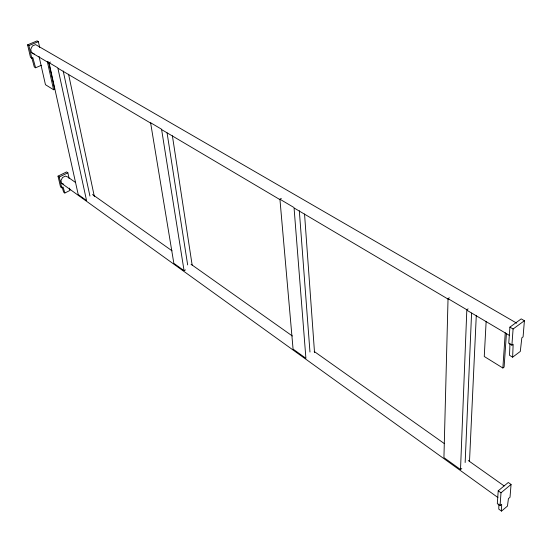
<?xml version="1.0" encoding="UTF-8"?>
<svg xmlns="http://www.w3.org/2000/svg" width="552" height="552" viewBox="0 0 552 552"><rect width="100%" height="100%" fill="white"/><g stroke="black" fill="none" stroke-linecap="round" stroke-linejoin="round"><path stroke-width="0.83" d="M498.877 504.004L498.78 509.116L501.513 511.104L507.467 506.08L508.42 498.615L510.013 497.283L511.055 484.435L508.275 482.482L498.221 490.818L497.304 503.645L500.057 505.639L501.664 504.293L501.513 511.104M449.293 297.769L448.038 298.632L443.932 457.608L460.52 469.538L461.796 468.517M509.972 343.234L509.517 355.302L512.635 357.185L520.301 351.431L521.833 337.803L523.082 336.879L524.4 320.719L521.212 318.883L509.903 327.143L508.751 343.303L511.897 345.186L513.153 344.255L512.635 357.185M460.52 469.538L466.833 309.748L468.096 308.865M465.15 462.535L471.58 313.094M469.497 461.562L476.279 315.599M486.146 321.423L484.256 356.488L502.858 368.005L504.107 367.066L506.425 333.518M502.858 368.005L505.266 332.732M500.057 505.639L501.002 492.805L511.055 484.435M511.897 345.186L513.091 329.006L524.4 320.719M184.064 270.68L161.564 129.216L150.599 122.73L173.845 263.332L184.064 270.68L185.437 269.893M279.926 199.217L294.037 207.559L305.911 358.324L293.071 349.092L279.926 199.217L281.306 198.437M62.107 186.976L63.611 192.11L64.839 193.007L69.945 190.454L69.559 188.128M69.159 178.6L67.855 172.79L66.613 171.92L58.015 176.129L60.52 186.921L61.748 187.811L63.121 187.128L64.839 193.007M58.015 176.129L59.25 177.006L67.855 172.79M39.068 56.504L45.457 84.704L53.592 89.748L54.655 89.272L48.555 61.727M31.754 57.643L34.314 66.999L35.597 67.779L41.4 65.281M49.045 62.673L57.815 67.861L86.547 200.535L78.211 194.539L49.045 62.673L50.474 62.052M39.675 47.444L38.364 41.642L37.067 40.896L27.6 44.85L30.484 57.304L31.774 58.077L32.823 57.629L35.597 67.779M27.6 44.85L28.89 45.602L38.364 41.642M75.652 182.574L67.91 177.095L65.426 176.081L62.548 177.496L60.975 180.511L61.631 183.34L63.494 184.085M516.741 323.182L35.597 44.615L32.43 45.947L30.726 49.259L31.498 52.599L34.272 54.006M509.903 327.143L513.091 329.006M448.038 298.632L466.833 309.748M31.498 52.599L49.287 63.121M58.181 68.386L150.827 123.213M161.943 129.789L279.788 199.527M294.616 208.297L448.776 299.522M467.309 310.486L509.558 335.485M92.536 194.525L172.045 250.815M191.04 264.263L292.353 335.995M314.171 351.438L444.332 443.587M468.255 460.527L504.142 485.932M498.221 490.818L501.002 492.805M61.631 183.34L497.911 497.524M28.89 45.602L31.774 58.077M59.25 177.006L61.748 187.811M47.286 61.362L53.592 89.748M63.211 71.015L89.921 196.022M68.572 74.23L94.357 196.56M167.077 132.922L187.652 264.912M172.396 135.785L192.158 265.119M299.322 210.781L309.969 352.038M304.545 214.01L314.53 352.611"/></g></svg>
